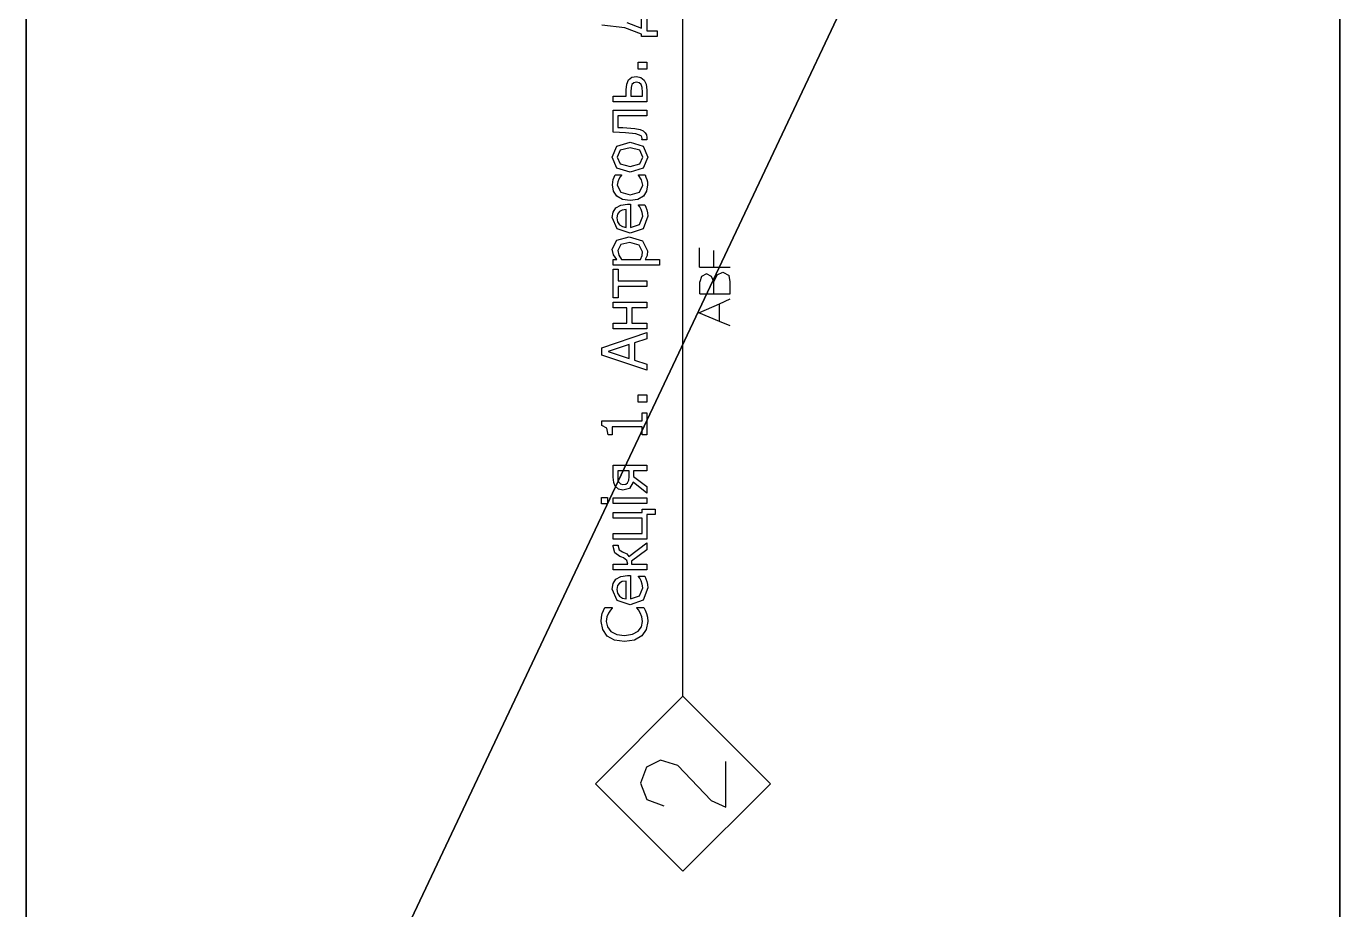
# Model space of a CAD drawing. Header units: millimetres. Extents: x -3650 to 26, y -486 to 1271.
# Drawn here: x -3040 to -2440, y 376 to 780 of the extents above; entities that cross this region are included whole.
import ezdxf

# ---------------------------------------------------------------- set-up
doc = ezdxf.new("R2010")
doc.units = ezdxf.units.MM
doc.header["$LTSCALE"] = 25.4
doc.layers.get('0').update_dxf_attribs({"true_color": 0xffffff})
doc.layers.add('ABF_cuttingLines', color=190, linetype='Continuous', true_color=0x9900ff)
doc.layers.add('ABF_Label', color=252, linetype='Continuous', true_color=0x777799)

# ---------------------------------------------------------------- blocks, each defined once
blk = doc.blocks.new('Group63#1')
at = {"layer": 'ABF_Label', "color": 0}
for p, q in [((-84.78, 21.95), (-82.94, 23.28)), ((-82.94, 23.28), (-80.54, 23.74)), ((-80.54, 23.74), (-79.31, 23.65)), ((-79.31, 23.65), (-78.25, 23.4)), ((-78.25, 23.4), (-77.39, 23.07)), ((-77.39, 23.07), (-76.52, 22.64)), ((-46.47, 21.89), (-46.47, 23.6)), ((-46.47, 23.6), (-44.6, 23.6)), ((-44.6, 23.6), (-44.6, 21.89)), ((-24.46, 22.11), (-23.74, 23.55)), ((-23.74, 23.55), (-22.39, 23.55)), ((-22.39, 23.55), (-22.39, 11.8)), ((-7.67, 10.47), (-3.28, 23.51)), ((-3.28, 23.51), (-1.14, 23.51)), ((-1.14, 23.51), (3.26, 10.47)), ((91.69, 16.9), (92.39, 23.51)), ((-86.41, 16.97), (-86, 19.83)), ((-86, 19.83), (-84.78, 21.95)), ((-84.3, 19.24), (-84.61, 16.97)), ((-83.44, 20.92), (-84.3, 19.24)), ((-82.14, 21.92), (-83.44, 20.92)), ((-80.56, 22.26), (-82.14, 21.92)), ((-79.2, 22.09), (-80.56, 22.26)), ((-78.12, 21.64), (-79.2, 22.09)), ((-77.24, 21.06), (-78.12, 21.64)), ((-76.66, 20.55), (-77.24, 21.06)), ((-76.52, 20.55), (-76.66, 20.55)), ((-76.52, 22.64), (-76.52, 20.55)), ((-75.7, 15.3), (-74.45, 19.11)), ((-74.45, 19.11), (-71.17, 20.52)), ((-71.27, 19.16), (-72.39, 18.97)), ((-70.15, 18.97), (-71.27, 19.16)), ((-71.17, 20.52), (-69.56, 20.26)), ((-69.56, 20.26), (-68.33, 19.44)), ((-68.33, 19.44), (-67.53, 18.06)), ((-65.58, 10.47), (-65.58, 20.25)), ((-65.58, 20.25), (-63.94, 20.25)), ((-63.94, 20.25), (-63.94, 15.99)), ((-61.68, 18.28), (-60.61, 19.8)), ((-60.61, 19.8), (-58.83, 20.25)), ((-58.83, 20.25), (-58.38, 20.25)), ((-58.38, 20.25), (-58.38, 18.83)), ((-56.65, 10.47), (-56.65, 20.25)), ((-56.65, 20.25), (-55, 20.25)), ((-55, 20.25), (-55, 11.89)), ((-50.63, 11.89), (-50.63, 20.25)), ((-50.63, 20.25), (-48.99, 20.25)), ((-48.99, 20.25), (-48.99, 11.89)), ((-44.6, 21.89), (-46.47, 21.89)), ((-46.36, 10.47), (-46.36, 20.25)), ((-46.36, 20.25), (-44.71, 20.25)), ((-44.71, 20.25), (-44.71, 10.47)), ((-42.19, 18.74), (-41.32, 19.66)), ((-41.32, 19.66), (-40.22, 20.11)), ((-40.22, 20.11), (-38.73, 20.25)), ((-38.73, 20.25), (-35.21, 20.25)), ((-35.21, 20.25), (-35.21, 10.47)), ((-26.43, 21.73), (-24.46, 22.11)), ((-26.43, 20.54), (-26.43, 21.73)), ((-24.07, 20.54), (-26.43, 20.54)), ((-24.07, 11.8), (-24.07, 20.54)), ((-2.25, 21.74), (-4.26, 15.59)), ((-0.24, 15.59), (-2.25, 21.74)), ((4.36, 10.47), (4.36, 20.25)), ((4.36, 20.25), (6.01, 20.25)), ((6.01, 20.25), (6.01, 16.29)), ((10.44, 16.29), (10.44, 20.25)), ((10.44, 20.25), (12.09, 20.25)), ((12.09, 20.25), (12.09, 10.47)), ((13.3, 18.8), (13.3, 20.25)), ((13.3, 20.25), (21.61, 20.25)), ((21.61, 20.25), (21.61, 18.8)), ((22.83, 6.86), (22.83, 20.25)), ((22.83, 20.25), (24.48, 20.25)), ((24.48, 20.25), (24.48, 19.23)), ((24.48, 19.23), (25.84, 20.15)), ((25.84, 20.15), (27.48, 20.52)), ((27.48, 20.52), (30.1, 19.19)), ((30.1, 19.19), (31.04, 15.62)), ((32.07, 15.3), (33.33, 19.11)), ((33.33, 19.11), (36.6, 20.52)), ((36.51, 19.16), (35.39, 18.97)), ((37.62, 18.97), (36.51, 19.16)), ((36.6, 20.52), (38.21, 20.26)), ((38.21, 20.26), (39.44, 19.44)), ((39.44, 19.44), (40.25, 18.06)), ((41.86, 17.57), (42.79, 19.15)), ((42.79, 19.15), (44.23, 20.13)), ((44.23, 20.13), (46.08, 20.48)), ((46.08, 20.48), (47.63, 20.25)), ((47.63, 20.25), (48.97, 19.72)), ((48.97, 19.72), (48.97, 17.88)), ((49.78, 15.35), (50.98, 19.16)), ((50.98, 19.16), (54.15, 20.52)), ((54.15, 19.1), (52.17, 18.18)), ((54.15, 20.52), (57.33, 19.17)), ((56.13, 18.18), (54.15, 19.1)), ((57.33, 19.17), (58.52, 15.35)), ((61.28, 18.38), (61.34, 20.25)), ((61.34, 20.25), (67.78, 20.25)), ((67.78, 20.25), (67.78, 10.47)), ((70.17, 10.47), (70.17, 20.25)), ((70.17, 20.25), (71.81, 20.25)), ((71.81, 20.25), (71.81, 16.44)), ((-85.98, 14.06), (-86.41, 16.97)), ((-84.61, 16.97), (-84.28, 14.67)), ((-74.41, 11.56), (-75.7, 15.3)), ((-73.78, 17.54), (-74.03, 16.45)), ((-74.03, 16.45), (-68.85, 16.45)), ((-73.22, 18.39), (-73.78, 17.54)), ((-72.39, 18.97), (-73.22, 18.39)), ((-69.41, 18.41), (-70.15, 18.97)), ((-69.01, 17.6), (-69.41, 18.41)), ((-68.85, 16.45), (-69.01, 17.6)), ((-67.53, 18.06), (-67.25, 16.08)), ((-67.25, 16.08), (-67.25, 15.19)), ((-63.94, 15.99), (-62.85, 16.26)), ((-62.85, 16.26), (-62.08, 17.26)), ((-62.08, 17.26), (-61.87, 17.77)), ((-61.87, 17.77), (-61.68, 18.28)), ((-60.96, 16.32), (-61.7, 15.67)), ((-61.7, 15.67), (-57.71, 10.47)), ((-60.38, 17.51), (-60.96, 16.32)), ((-59.8, 18.55), (-60.38, 17.51)), ((-58.76, 18.83), (-59.8, 18.55)), ((-58.38, 18.83), (-58.76, 18.83)), ((-42.51, 17.46), (-42.19, 18.74)), ((-41.94, 15.56), (-42.51, 17.46)), ((-40.16, 14.5), (-41.94, 15.56)), ((-40.65, 18.12), (-40.82, 17.41)), ((-40.82, 17.41), (-40.71, 16.63)), ((-40.71, 16.63), (-40.31, 16.07)), ((-40.18, 18.64), (-40.65, 18.12)), ((-40.31, 16.07), (-39.56, 15.73)), ((-39.54, 18.87), (-40.18, 18.64)), ((-39.56, 15.73), (-38.59, 15.64)), ((-38.64, 18.94), (-39.54, 18.87)), ((-36.86, 18.94), (-38.64, 18.94)), ((-38.59, 15.64), (-36.86, 15.64)), ((-36.86, 15.64), (-36.86, 18.94)), ((-4.26, 15.59), (-0.24, 15.59)), ((6.01, 16.29), (10.44, 16.29)), ((16.63, 18.8), (13.3, 18.8)), ((16.63, 10.47), (16.63, 18.8)), ((21.61, 18.8), (18.28, 18.8)), ((18.28, 18.8), (18.28, 10.47)), ((25.72, 18.64), (24.48, 17.84)), ((24.48, 17.84), (24.48, 12.3)), ((27.07, 18.95), (25.72, 18.64)), ((28.81, 18.03), (27.07, 18.95)), ((28.63, 12.69), (29.34, 15.43)), ((29.34, 15.43), (28.81, 18.03)), ((31.04, 15.62), (29.87, 11.72)), ((33.37, 11.56), (32.07, 15.3)), ((33.99, 17.54), (33.75, 16.45)), ((33.75, 16.45), (38.92, 16.45)), ((34.55, 18.39), (33.99, 17.54)), ((35.39, 18.97), (34.55, 18.39)), ((38.36, 18.41), (37.62, 18.97)), ((38.77, 17.6), (38.36, 18.41)), ((38.92, 16.45), (38.77, 17.6)), ((40.25, 18.06), (40.53, 16.08)), ((40.53, 16.08), (40.53, 15.19)), ((41.52, 15.35), (41.86, 17.57)), ((41.85, 13.09), (41.52, 15.35)), ((44, 18.08), (43.22, 15.35)), ((43.22, 15.35), (43.97, 12.64)), ((46.05, 19.05), (44, 18.08)), ((46.95, 18.92), (46.05, 19.05)), ((47.75, 18.61), (46.95, 18.92)), ((48.42, 18.22), (47.75, 18.61)), ((48.87, 17.88), (48.42, 18.22)), ((48.97, 17.88), (48.87, 17.88)), ((50.94, 11.58), (49.78, 15.35)), ((52.17, 18.18), (51.47, 15.35)), ((51.47, 15.35), (52.17, 12.56)), ((56.12, 12.55), (56.82, 15.35)), ((56.82, 15.35), (56.13, 18.18)), ((58.52, 15.35), (57.33, 11.54)), ((60.92, 13.68), (61.21, 16.68)), ((61.21, 16.68), (61.28, 18.38)), ((62.67, 16.26), (62.49, 13.95)), ((62.72, 17.47), (62.67, 16.26)), ((62.77, 18.87), (62.72, 17.47)), ((66.14, 18.87), (62.77, 18.87)), ((66.14, 10.47), (66.14, 18.87)), ((71.81, 16.44), (73.63, 16.44)), ((73.63, 16.44), (75.35, 16.33)), ((75.35, 16.33), (76.56, 15.77)), ((76.56, 15.77), (77.32, 14.8)), ((89.85, 12.01), (91.69, 16.9)), ((93.23, 16.26), (91.53, 12.01)), ((-127.43, 12.32), (-132.2, 10.53)), ((-122.86, 10.63), (-127.43, 12.32)), ((-84.77, 11.94), (-85.98, 14.06)), ((-82.92, 10.66), (-84.77, 11.94)), ((-84.28, 14.67), (-83.4, 13.03)), ((-83.4, 13.03), (-82.12, 12.06)), ((-82.12, 12.06), (-80.56, 11.73)), ((-80.56, 11.73), (-79.17, 11.91)), ((-79.17, 11.91), (-78.03, 12.38)), ((-78.03, 12.38), (-77.2, 12.93)), ((-77.2, 12.93), (-76.65, 13.42)), ((-76.65, 13.42), (-76.52, 13.42)), ((-76.52, 13.42), (-76.52, 11.35)), ((-70.78, 10.24), (-74.41, 11.56)), ((-67.25, 15.19), (-74.03, 15.19)), ((-74.03, 15.19), (-73.17, 12.58)), ((-73.17, 12.58), (-70.8, 11.68)), ((-70.8, 11.68), (-69.73, 11.8)), ((-69.73, 11.8), (-68.79, 12.11)), ((-68.79, 12.11), (-68.04, 12.5)), ((-68.04, 12.5), (-67.53, 12.86)), ((-67.53, 12.86), (-67.43, 12.86)), ((-67.43, 12.86), (-67.43, 11.06)), ((-63.11, 14.98), (-63.94, 14.98)), ((-63.94, 14.98), (-63.94, 10.47)), ((-59.76, 10.47), (-63.11, 14.98)), ((-55, 11.89), (-50.63, 11.89)), ((-48.99, 11.89), (-48.01, 11.89)), ((-48.01, 11.89), (-48.01, 8.12)), ((-43.3, 10.47), (-40.16, 14.5)), ((-38.49, 14.35), (-41.38, 10.47)), ((-36.86, 14.35), (-38.49, 14.35)), ((-36.86, 10.47), (-36.86, 14.35)), ((-26.43, 10.47), (-26.43, 11.8)), ((-26.43, 11.8), (-24.07, 11.8)), ((-22.39, 11.8), (-20.07, 11.8)), ((-20.07, 11.8), (-20.07, 10.47)), ((-16.96, 10.47), (-16.96, 12.96)), ((-16.96, 12.96), (-14.86, 12.96)), ((-14.86, 12.96), (-14.86, 10.47)), ((-4.74, 14.11), (-5.92, 10.47)), ((0.25, 14.11), (-4.74, 14.11)), ((1.43, 10.47), (0.25, 14.11)), ((10.44, 14.87), (6.01, 14.87)), ((6.01, 14.87), (6.01, 10.47)), ((10.44, 10.47), (10.44, 14.87)), ((24.48, 12.3), (25.59, 11.87)), ((25.59, 11.87), (26.64, 11.75)), ((26.64, 11.75), (28.63, 12.69)), ((29.87, 11.72), (26.92, 10.27)), ((37, 10.24), (33.37, 11.56)), ((40.53, 15.19), (33.75, 15.19)), ((33.75, 15.19), (34.61, 12.58)), ((34.61, 12.58), (36.98, 11.68)), ((36.98, 11.68), (38.04, 11.8)), ((38.04, 11.8), (38.98, 12.11)), ((38.98, 12.11), (39.74, 12.5)), ((39.74, 12.5), (40.25, 12.86)), ((40.25, 12.86), (40.34, 12.86)), ((40.34, 12.86), (40.34, 11.06)), ((42.79, 11.5), (41.85, 13.09)), ((44.23, 10.56), (42.79, 11.5)), ((43.97, 12.64), (46.05, 11.68)), ((46.05, 11.68), (47.59, 12.01)), ((47.59, 12.01), (48.87, 12.87)), ((48.87, 12.87), (48.97, 12.87)), ((48.97, 12.87), (48.97, 11.02)), ((54.15, 10.2), (50.94, 11.58)), ((52.17, 12.56), (54.15, 11.61)), ((54.15, 11.61), (56.12, 12.55)), ((57.33, 11.54), (54.15, 10.2)), ((59.15, 10.47), (59.15, 11.9)), ((59.15, 11.9), (59.23, 11.9)), ((59.23, 11.9), (59.36, 11.89)), ((59.36, 11.89), (59.51, 11.89)), ((59.51, 11.89), (59.93, 11.95)), ((59.93, 11.95), (60.29, 12.17)), ((60.29, 12.17), (60.92, 13.68)), ((61.74, 11.56), (61.22, 10.97)), ((62.17, 12.46), (61.74, 11.56)), ((62.49, 13.95), (62.17, 12.46)), ((73.04, 15.11), (71.81, 15.11)), ((71.81, 15.11), (71.81, 11.78)), ((71.81, 11.78), (73, 11.78)), ((73, 11.78), (74.36, 11.85)), ((74.38, 15.06), (73.04, 15.11)), ((74.36, 11.85), (75.19, 12.14)), ((75.22, 14.8), (74.38, 15.06)), ((75.19, 12.14), (75.71, 12.68)), ((75.72, 14.25), (75.22, 14.8)), ((75.71, 12.68), (75.88, 13.47)), ((75.88, 13.47), (75.72, 14.25)), ((77.29, 12.21), (76.52, 11.27)), ((77.58, 13.5), (77.29, 12.21)), ((77.32, 14.8), (77.58, 13.5)), ((79.62, 10.47), (79.62, 12.96)), ((79.62, 12.96), (81.71, 12.96)), ((81.71, 12.96), (81.71, 10.47)), ((89.15, 7.51), (89.15, 12.01)), ((89.15, 12.01), (89.85, 12.01)), ((91.53, 12.01), (97.93, 12.01)), ((-132.2, 10.53), (-134.01, 5.58)), ((-120.78, 6.49), (-122.86, 10.63)), ((-80.57, 10.23), (-82.92, 10.66)), ((-79.3, 10.33), (-80.57, 10.23)), ((-78.25, 10.61), (-79.3, 10.33)), ((-77.33, 10.97), (-78.25, 10.61)), ((-76.52, 11.35), (-77.33, 10.97)), ((-69.79, 10.31), (-70.78, 10.24)), ((-68.92, 10.51), (-69.79, 10.31)), ((-68.15, 10.78), (-68.92, 10.51)), ((-67.43, 11.06), (-68.15, 10.78)), ((-63.94, 10.47), (-65.58, 10.47)), ((-57.71, 10.47), (-59.76, 10.47)), ((-49.55, 10.47), (-56.65, 10.47)), ((-49.55, 8.12), (-49.55, 10.47)), ((-48.01, 8.12), (-49.55, 8.12)), ((-44.71, 10.47), (-46.36, 10.47)), ((-41.38, 10.47), (-43.3, 10.47)), ((-35.21, 10.47), (-36.86, 10.47)), ((-20.07, 10.47), (-26.43, 10.47)), ((-14.86, 10.47), (-16.96, 10.47)), ((-5.92, 10.47), (-7.67, 10.47)), ((3.26, 10.47), (1.43, 10.47)), ((6.01, 10.47), (4.36, 10.47)), ((12.09, 10.47), (10.44, 10.47)), ((18.28, 10.47), (16.63, 10.47)), ((25.63, 10.44), (24.48, 10.96)), ((24.48, 10.96), (24.48, 6.86)), ((26.92, 10.27), (25.63, 10.44)), ((37.98, 10.31), (37, 10.24)), ((38.85, 10.51), (37.98, 10.31)), ((39.62, 10.78), (38.85, 10.51)), ((40.34, 11.06), (39.62, 10.78)), ((46.08, 10.25), (44.23, 10.56)), ((46.94, 10.31), (46.08, 10.25)), ((47.69, 10.5), (46.94, 10.31)), ((48.36, 10.74), (47.69, 10.5)), ((48.97, 11.02), (48.36, 10.74)), ((59.45, 10.46), (59.15, 10.47)), ((59.81, 10.45), (59.45, 10.46)), ((60.58, 10.58), (59.81, 10.45)), ((61.22, 10.97), (60.58, 10.58)), ((67.78, 10.47), (66.14, 10.47)), ((73.59, 10.47), (70.17, 10.47)), ((75.28, 10.65), (73.59, 10.47)), ((76.52, 11.27), (75.28, 10.65)), ((81.71, 10.47), (79.62, 10.47)), ((99.25, 10.5), (90.79, 10.5)), ((90.79, 10.5), (90.79, 7.51)), ((-122.38, 1.53), (-120.78, 6.49)), ((24.48, 6.86), (22.83, 6.86)), ((90.79, 7.51), (89.15, 7.51)), ((-122.38, 1.53), (-132.5, -8.2)), ((-102.23, 0), (135.25, 0)), ((6.49, -10.57), (8.95, -4.58)), ((8.95, -4.58), (11.61, -10.57)), ((14.53, -4.88), (17.96, -4.88)), ((14.53, -4.88), (14.53, -8.98)), ((19.51, -5.38), (17.96, -4.88)), ((20.29, -6.84), (19.51, -5.38)), ((19.55, -8.25), (20.29, -6.84)), ((22.27, -4.79), (22.27, -8.97)), ((22.27, -4.79), (27.81, -4.79)), ((-132.5, -8.2), (-134.48, -12.45)), ((5.21, -13.72), (6.49, -10.57)), ((6.49, -10.57), (11.61, -10.57)), ((11.61, -10.57), (13.01, -13.72)), ((14.53, -8.98), (14.53, -13.72)), ((14.53, -8.98), (17.96, -8.98)), ((17.96, -8.98), (19.55, -8.25)), ((17.96, -8.98), (20.04, -9.9)), ((20.04, -9.9), (20.74, -11.59)), ((22.27, -8.97), (27.09, -8.97)), ((22.27, -8.97), (22.27, -13.72)), ((-134.48, -12.45), (-121.2, -12.45)), ((14.53, -13.72), (17.96, -13.72)), ((17.96, -13.72), (19.76, -13.36)), ((20.74, -11.59), (19.76, -13.36))]:
    blk.add_line(p, q, dxfattribs=at)
blk.add_polyline3d([(-102.23, 0, 0), (-127.63, -25.4, 0), (-153.03, 0, 0), (-127.63, 25.4, 0), (-102.23, 0, 0)], close=True, dxfattribs=at)
blk = doc.blocks.new('Group104#1')
at = {"layer": 'ABF_cuttingLines', "color": 0}
blk.add_polyline3d([(600, -1270, 0), (600, 0, 0), (0, 0, 0), (0, -1270, 0), (600, -1270, 0)], close=True, dxfattribs=at)
blk = doc.blocks.new('_______ ______#9')
at = {"layer": 'ABF_cuttingLines', "color": 0}
for p, q in [((0, 0), (0, -1270)), ((0, 0, 18), (0, -1270, 18)), ((0, 0), (0, -1270)), ((0, 0, 18), (0, -1270, 18)), ((600, -1270), (600, 0)), ((600, -1270, 18), (600, 0, 18)), ((600, -1270), (600, 0)), ((600, -1270, 18), (600, 0, 18))]:
    blk.add_line(p, q, dxfattribs=at)
blk.add_blockref('Group104#1', (0, 0, 18), dxfattribs=at)
at = {"layer": 'ABF_Label', "color": 0, "xscale": 1.574803149606299, "yscale": 1.574803149606299, "rotation": 90}
blk.add_blockref('Group63#1', (300, -635, 18), dxfattribs=at)
at = {"color": 0}
mesh = blk.add_polyface(dxfattribs=at)
corners = [(600, 0), (0, -1270), (0, 0), (600, -1270)]
mesh.append_faces([[corners[k] for k in face] for face in [(0, 1, 2), (1, 0, 3)]], dxfattribs={"vtx0": -1, "color": 0})
at = {"color": 7, "true_color": 0xffffff}
mesh = blk.add_polyface(dxfattribs=at)
corners = [(0, -1270, 18), (600, 0, 18), (0, 0, 18), (600, -1270, 18)]
mesh.append_faces([[corners[k] for k in face] for face in [(0, 1, 2), (1, 0, 3)]], dxfattribs={"vtx0": -1, "color": 7})
at = {"color": 0}
mesh = blk.add_polyface(dxfattribs=at)
corners = [(0, 0, 18), (0, -1270), (0, -1270, 18), (0, 0)]
mesh.append_faces([[corners[k] for k in face] for face in [(0, 1, 2), (1, 0, 3)]], dxfattribs={"vtx0": -1, "color": 0})
mesh = blk.add_polyface(dxfattribs=at)
corners = [(600, 0), (600, -1270, 18), (600, -1270), (600, 0, 18)]
mesh.append_faces([[corners[k] for k in face] for face in [(0, 1, 2), (1, 0, 3)]], dxfattribs={"vtx0": -1, "color": 0})
blk = doc.blocks.new('_._KRONOSPAN_7045_SU____18__THICKNESS_18')
at = {"color": 0}
blk.add_blockref('_______ ______#9', (-3040, 1270), dxfattribs=at)

msp = doc.modelspace()

# ---------------------------------------------------------------- block references
at = {"color": 0}
msp.add_blockref('_._KRONOSPAN_7045_SU____18__THICKNESS_18', (0, 0), dxfattribs=at)

doc.saveas('drawing.dxf')
